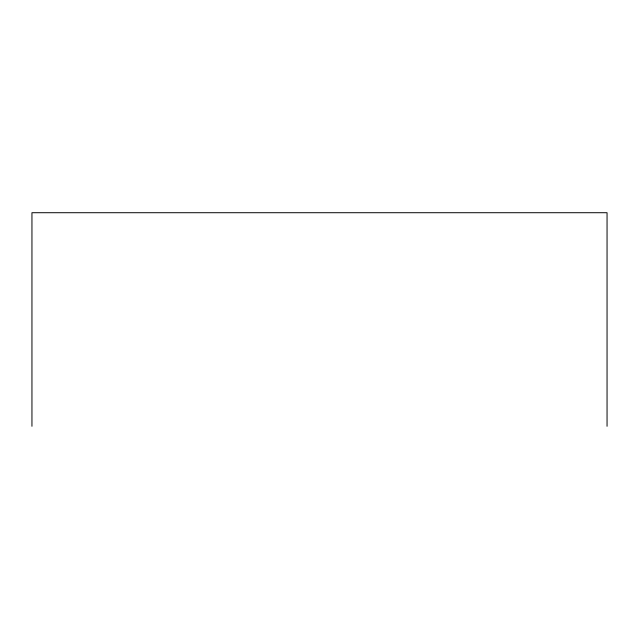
<?xml version="1.0" encoding="UTF-8"?>
<svg xmlns="http://www.w3.org/2000/svg" width="639" height="639" viewBox="0 0 639 639"><rect width="100%" height="100%" fill="white"/><g stroke="black" fill="none" stroke-linecap="round" stroke-linejoin="round"><path stroke-width="0.96" d="M607.05 426.285L607.05 212.715L31.95 212.715L31.95 426.285"/></g></svg>
